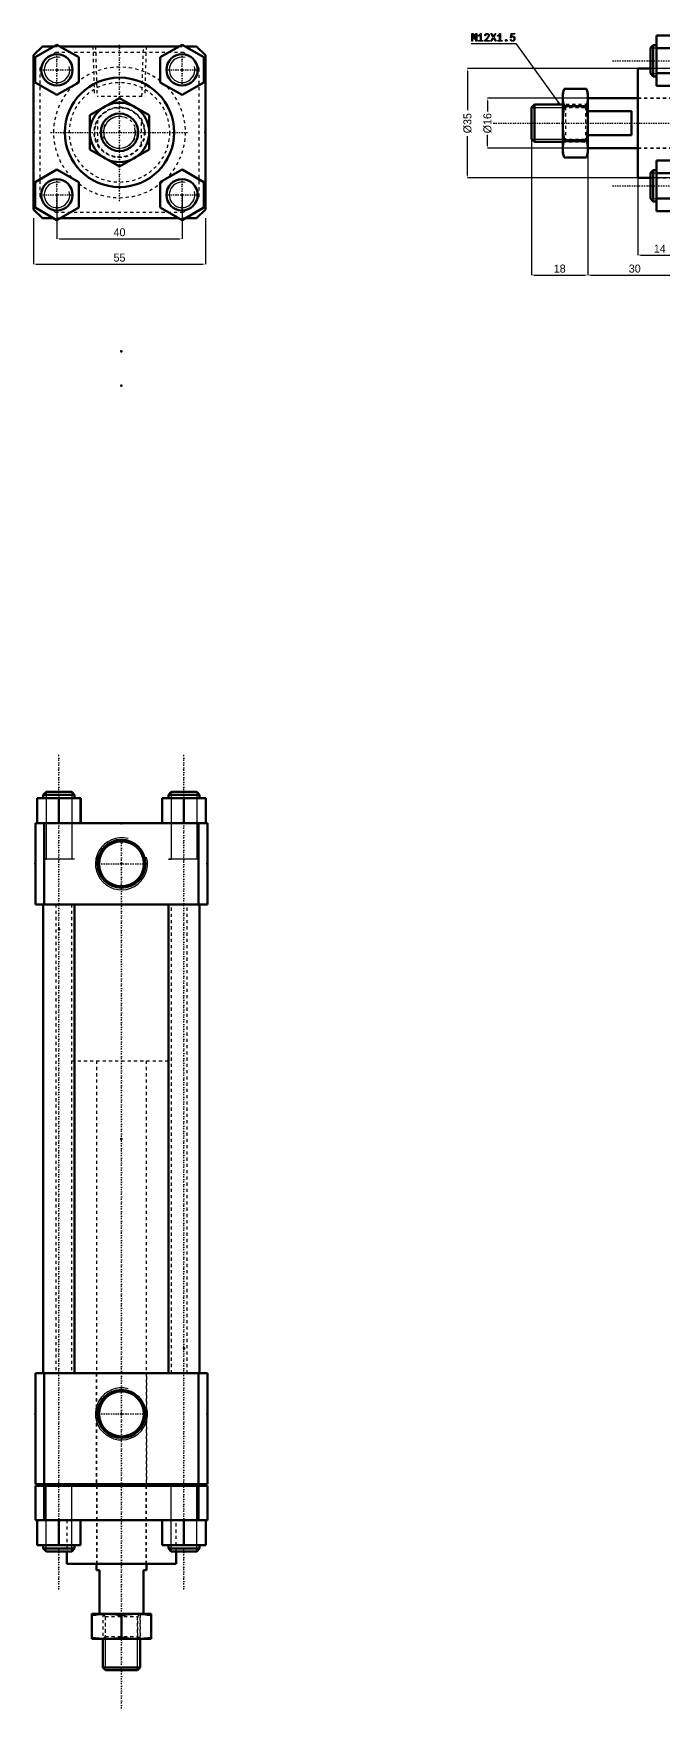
# Model space of a CAD drawing. Header units: millimetres. Extents: x -28 to 554, y -504 to 49.
# Drawn here: x -28 to 174, y -504 to 32 of the extents above; entities that cross this region are included whole.
import ezdxf

# ---------------------------------------------------------------- set-up
doc = ezdxf.new("R2010")
doc.units = ezdxf.units.MM
doc.linetypes.add('Center', pattern=[1.5, 0.45, -0.5, 0.05, -0.5])
doc.linetypes.add('Dashed', pattern=[2, 1, -1])
for name, color, linetype, lineweight in [('2d ConnectionPoints', 7, 'Continuous', 50), ('AM_0', 7, 'Continuous', 50), ('AM_5', 3, 'Continuous', 25), ('AM_7', 7, 'Center', 25), ('AM_9', 6, 'Dashed', 25)]:
    doc.layers.add(name, color=color, linetype=linetype, lineweight=lineweight)
doc.dimstyles.new('ISO-25', dxfattribs={"dimtxt": 2.5, "dimasz": 2.5, "dimexe": 1.25, "dimexo": 0.625, "dimtad": 1, "dimtxsty": 'Standard', "dimcen": 2.5, "dimadec": 0, "dimazin": 0, "dimtfac": 1, "dimtmove": 0, "dimatfit": 3, "dimfxl": 1, "dimarcsym": 0})

# ---------------------------------------------------------------- blocks, each defined once
blk = doc.blocks.new('1_HC2_NUTM12X1_5_0_in_HC2_A_70_SD_C_32_100_A_0__0')
at = {"layer": 'AM_0'}
for p, q in [((-9.5, 5.48), (0, 10.97)), ((0, 10.97), (9.5, 5.48)), ((-9.5, -5.48), (-9.5, 5.48)), ((9.5, 5.48), (9.5, -5.48)), ((0, -10.97), (-9.5, -5.48)), ((9.5, -5.48), (0, -10.97))]:
    blk.add_line(p, q, dxfattribs=at)
blk.add_circle((0, 0), 9.5, dxfattribs=at)
at = {"layer": 'AM_9'}
blk.add_circle((0, 0), 5.19, dxfattribs=at)
blk = doc.blocks.new('2_A__SD__C_32_100_ROD_070_0_in_HC2_A_70_SD_C_32_100_A_0__0')
at = {"layer": 'AM_0'}
blk.add_circle((0, 0), 6, dxfattribs=at)
at = {"layer": 'AM_5'}
blk.add_arc((0, 0), 5.08, 75, 15, dxfattribs=at)
at = {"layer": 'AM_9'}
for p, q in [((-7, 3.87), (-7, -3.87)), ((7, -3.87), (7, 3.87))]:
    blk.add_line(p, q, dxfattribs=at)
blk.add_circle((0, 0), 8, dxfattribs=at)
blk = doc.blocks.new('3_A__SD_C_32_100_0__BODY__A70_0_in_HC2_A_70_SD_C_32_100_A_0__0')
at = {"layer": 'AM_0'}
for p, q in [((-24.67, 27.5), (-27.5, 24.67)), ((-20, 28.03), (-26.95, 24.01)), ((-20.91, 27.5), (-24.67, 27.5)), ((-13.05, 24.01), (-20, 28.03)), ((19.09, 27.5), (-19.09, 27.5)), ((20, 28.03), (13.05, 24.01)), ((26.95, 24.01), (20, 28.03)), ((24.67, 27.5), (20.91, 27.5)), ((27.5, 24.67), (24.67, 27.5)), ((-27.5, 24.67), (-27.5, -24.67)), ((-26.95, 24.01), (-26.95, 15.99)), ((-13.05, 15.99), (-13.05, 24.01)), ((13.05, 24.01), (13.05, 15.99)), ((26.95, 15.99), (26.95, 24.01)), ((27.5, -24.67), (27.5, 24.67)), ((-26.95, 15.99), (-20, 11.97)), ((-20, 11.97), (-13.05, 15.99)), ((13.05, 15.99), (20, 11.97)), ((20, 11.97), (26.95, 15.99)), ((-20, -11.92), (-27, -15.96)), ((-27, -15.96), (-27, -24.04)), ((-13, -15.96), (-20, -11.92)), ((-13, -24.04), (-13, -15.96)), ((20, -11.92), (13, -15.96)), ((13, -15.96), (13, -24.04)), ((27, -15.96), (20, -11.92)), ((27, -24.04), (27, -15.96)), ((-27.5, -24.67), (-24.67, -27.5)), ((-27, -24.04), (-20, -28.08)), ((-20, -28.08), (-13, -24.04)), ((13, -24.04), (20, -28.08)), ((20, -28.08), (27, -24.04)), ((24.67, -27.5), (27.5, -24.67)), ((-24.67, -27.5), (-21.01, -27.5)), ((-18.99, -27.5), (18.99, -27.5)), ((21.01, -27.5), (24.67, -27.5))]:
    blk.add_line(p, q, dxfattribs=at)
for centre, radius in [((-20, 20), 5), ((20, 20), 5), ((0, 0), 17.5), ((-20, -20), 5), ((20, -20), 5)]:
    blk.add_circle(centre, radius, dxfattribs=at)
at = {"layer": 'AM_5', "linetype": 'Dashed'}
for p, q in [((-8.53, 27.5), (-8.03, 11.5)), ((8.53, 27.5), (8.03, 11.5))]:
    blk.add_line(p, q, dxfattribs=at)
at = {"layer": 'AM_5'}
for centre in [(-20, 20), (20, 20), (-20, -20), (20, -20)]:
    blk.add_arc(centre, 4.08, 75, 15, dxfattribs=at)
at = {"layer": 'AM_7'}
for p, q in [((0, -22.05), (0, 28.3)), ((-20, 14.75), (-20, 25.25)), ((20, 14.75), (20, 25.25)), ((-25.25, 20), (-14.75, 20)), ((14.75, 20), (25.25, 20)), ((-22.05, 0), (22.05, 0)), ((-20, -25.25), (-20, -14.75)), ((20, -25.25), (20, -14.75)), ((-25.25, -20), (-14.75, -20)), ((14.75, -20), (25.25, -20))]:
    blk.add_line(p, q, dxfattribs=at)
at = {"layer": 'AM_9'}
for p, q in [((-20.91, 27.5), (-19.09, 27.5)), ((-7.67, 27.5), (-7.18, 11.5)), ((7.18, 11.5), (7.67, 27.5)), ((19.09, 27.5), (20.91, 27.5)), ((-20.55, 25.5), (-21.2, 24.86)), ((20.55, 25.5), (-20.55, 25.5)), ((21.2, 24.86), (20.55, 25.5)), ((-24.86, 21.2), (-25.5, 20.55)), ((-25.5, 20.55), (-25.5, -20.55)), ((25.5, 20.55), (24.86, 21.2)), ((25.5, -20.55), (25.5, 20.55)), ((7.18, 11.5), (-7.18, 11.5)), ((-25.5, -20.55), (-24.86, -21.2)), ((24.86, -21.2), (25.5, -20.55)), ((-21.2, -24.86), (-20.55, -25.5)), ((-20.55, -25.5), (20.55, -25.5)), ((20.55, -25.5), (21.2, -24.86)), ((-18.99, -27.5), (-21.01, -27.5)), ((21.01, -27.5), (18.99, -27.5))]:
    blk.add_line(p, q, dxfattribs=at)
for radius in [21, 16, 8.1, 7.9]:
    blk.add_circle((0, 0), radius, dxfattribs=at)
blk = doc.blocks.new('*D4')
at = {"layer": 'AM_5', "color": 0, "lineweight": -2}
for p, q in [((-20, -20), (-20, -34.08)), ((20, -20), (20, -34.08)), ((-19.15, -34.08), (19.15, -34.08))]:
    blk.add_line(p, q, dxfattribs=at)
at = {"layer": 'AM_5', "color": 0}
for points in [[(-19.15, -33.94), (-19.15, -34.22), (-20, -34.08)], [(19.15, -34.22), (19.15, -33.94), (20, -34.08)]]:
    blk.add_solid(points, dxfattribs=at)
at = {"layer": 'Defpoints', "color": 0}
for p in [(-20, -20), (20, -20), (20, -34.08)]:
    blk.add_point(p, dxfattribs=at)
at = {"layer": 'AM_5', "color": 0, "insert": (0, -31.98), "char_height": 2.56, "attachment_point": 5}
blk.add_mtext('40', dxfattribs=at)
blk = doc.blocks.new('*D5')
at = {"layer": 'AM_5', "color": 0, "lineweight": -2}
for p, q in [((-27.5, -27.5), (-27.5, -42.16)), ((27.5, -27.5), (27.5, -42.16)), ((-26.65, -42.16), (26.65, -42.16))]:
    blk.add_line(p, q, dxfattribs=at)
at = {"layer": 'AM_5', "color": 0}
for points in [[(-26.65, -42.02), (-26.65, -42.31), (-27.5, -42.16)], [(26.65, -42.31), (26.65, -42.02), (27.5, -42.16)]]:
    blk.add_solid(points, dxfattribs=at)
at = {"layer": 'Defpoints', "color": 0}
for p in [(-27.5, -27.5), (27.5, -27.5), (27.5, -42.16)]:
    blk.add_point(p, dxfattribs=at)
at = {"layer": 'AM_5', "color": 0, "insert": (0, -40.09), "char_height": 2.56, "attachment_point": 5}
blk.add_mtext('55', dxfattribs=at)
blk = doc.blocks.new('1_HC2_NUTM12X1_5_0_in_HC2_A_70_SD_C_32_100_A_0__2')
at = {"layer": 'AM_0'}
for p, q in [((-48.61, 10.97), (-49, 9.5)), ((-48.61, 10.97), (-41.39, 10.97)), ((-41, 9.5), (-41.39, 10.97)), ((-49, 9.5), (-49, -9.5)), ((-48.61, 5.48), (-41.39, 5.48)), ((-41, 9.5), (-41, -9.5)), ((-49, -9.5), (-48.61, -10.97)), ((-48.61, -5.48), (-41.39, -5.48)), ((-41.39, -10.97), (-41, -9.5)), ((-48.61, -10.97), (-41.39, -10.97))]:
    blk.add_line(p, q, dxfattribs=at)
for points in [[(-48.61, 10.97), (-48.77, 10.29), (-48.9, 9.6), (-48.97, 8.92), (-49, 8.23)], [(-41, 8.23), (-41.03, 8.91), (-41.1, 9.6), (-41.23, 10.29), (-41.39, 10.97)], [(-49, 8.23), (-48.97, 7.54), (-48.9, 6.86), (-48.77, 6.17), (-48.61, 5.48)], [(-48.61, 5.48), (-48.77, 4.12), (-48.9, 2.75), (-48.97, 1.38), (-49, 0)], [(-41.39, 5.48), (-41.23, 6.17), (-41.1, 6.85), (-41.03, 7.54), (-41, 8.23)], [(-41, 0), (-41.03, 1.41), (-41.11, 2.82), (-41.39, 5.48)], [(-49, 0), (-48.97, -1.41), (-48.89, -2.82), (-48.61, -5.48)], [(-41.39, -5.48), (-41.23, -4.12), (-41.1, -2.75), (-41.03, -1.38), (-41, 0)], [(-48.61, -5.48), (-48.77, -6.17), (-48.9, -6.85), (-48.97, -7.54), (-49, -8.23)], [(-49, -8.23), (-48.97, -8.91), (-48.9, -9.6), (-48.77, -10.29), (-48.61, -10.97)], [(-41, -8.23), (-41.03, -7.54), (-41.1, -6.86), (-41.23, -6.17), (-41.39, -5.48)], [(-41.39, -10.97), (-41.23, -10.29), (-41.1, -9.6), (-41.03, -8.92), (-41, -8.23)]]:
    blk.add_lwpolyline(points, dxfattribs=at)
at = {"layer": 'AM_5', "linetype": 'Dashed'}
for p, q in [((-41, 6), (-49, 6)), ((-41, -6), (-49, -6))]:
    blk.add_line(p, q, dxfattribs=at)
at = {"layer": 'AM_9'}
for p, q in [((-48.19, 5.19), (-49, 6)), ((-41, 6), (-41.81, 5.19)), ((-41.81, 5.19), (-48.19, 5.19)), ((-48.19, 5.19), (-48.19, -5.19)), ((-41.81, 5.19), (-41.81, -5.19)), ((-49, -6), (-48.19, -5.19)), ((-48.19, -5.19), (-41.81, -5.19)), ((-41.81, -5.19), (-41, -6))]:
    blk.add_line(p, q, dxfattribs=at)
blk = doc.blocks.new('2_A__SD__C_32_100_ROD_070_0_in_HC2_A_70_SD_C_32_100_A_0__2')
at = {"layer": 'AM_0'}
for p, q in [((-58.08, 6), (-59, 5.08)), ((-49, 6), (-58.08, 6)), ((-58.08, 6), (-58.08, -6)), ((-25, 8), (-41, 8)), ((-59, 5.08), (-59, -5.08)), ((-27, 3.87), (-41, 3.87)), ((-27, -3.87), (-27, 3.87)), ((-59, -5.08), (-58.08, -6)), ((-27, -3.87), (-41, -3.87)), ((-58.08, -6), (-49, -6)), ((-41, -8), (-25, -8))]:
    blk.add_line(p, q, dxfattribs=at)
at = {"layer": 'AM_5', "linetype": 'Dashed'}
for p, q in [((-41, 6), (-41, 5.08)), ((-49, 5.08), (-41, 5.08)), ((-49, -5.08), (-41, -5.08)), ((-41, -6), (-41, -5.08))]:
    blk.add_line(p, q, dxfattribs=at)
at = {"layer": 'AM_5'}
for p, q in [((-59, 5.08), (-49, 5.08)), ((-59, -5.08), (-49, -5.08))]:
    blk.add_line(p, q, dxfattribs=at)
at = {"layer": 'AM_7'}
blk.add_line((-71.25, 0), (198.25, 0), dxfattribs=at)
at = {"layer": 'AM_9'}
for p, q in [((186, 16), (136, 16)), ((136, 16), (136, -16)), ((-41, 6), (-49, 6)), ((136, 8), (-25, 8)), ((-49, -6), (-41, -6)), ((-25, -8), (136, -8)), ((136, -16), (186, -16))]:
    blk.add_line(p, q, dxfattribs=at)
blk = doc.blocks.new('3_A__SD_C_32_100_0__BODY__A70_0_in_HC2_A_70_SD_C_32_100_A_0__2')
at = {"layer": 'AM_0'}
for p, q in [((-19, 28.03), (-11, 28.03)), ((-19, 11.97), (-19, 28.03)), ((-11, -28.08), (-11, 28.03)), ((0, 27.5), (-11, 27.5)), ((0, 27.5), (0, -27.5)), ((36, 27.5), (0.5, 27.5)), ((0.5, 27.5), (0.5, -27.5)), ((36, -27.5), (36, 27.5)), ((212, 27.5), (186, 27.5)), ((186, -27.5), (186, 27.5)), ((220, 28.03), (212, 28.03)), ((212, -28.08), (212, 28.03)), ((220, 11.97), (220, 28.03)), ((-20.08, 25), (-21, 24.08)), ((-21, 24.08), (-21, 15.92)), ((-19, 25), (-20.08, 25)), ((-20.08, 25), (-20.08, 15)), ((-19, 24.01), (-11, 24.01)), ((0, 24.67), (-11, 24.67)), ((0.5, 25.5), (0, 25.5)), ((0, 24.86), (0.5, 24.86)), ((36, 24.67), (0.5, 24.67)), ((186, 25), (36, 25)), ((212, 24.67), (186, 24.67)), ((220, 24.01), (212, 24.01)), ((221.08, 25), (220, 25)), ((222, 24.08), (221.08, 25)), ((221.08, 25), (221.08, 15)), ((222, 24.08), (222, 15.92)), ((-25, -17.5), (-25, 17.5)), ((-21, 17.5), (-25, 17.5)), ((0.5, 21.2), (0, 21.2)), ((0.5, 20.55), (0, 20.55)), ((-21, 15.92), (-20.08, 15)), ((-20.08, 15), (-19, 15)), ((-19, 15.99), (-11, 15.99)), ((-19, 11.97), (-11, 11.97)), ((36, 15), (186, 15)), ((220, 15.99), (212, 15.99)), ((220, 11.97), (212, 11.97)), ((220, 15), (221.08, 15)), ((221.08, 15), (222, 15.92)), ((-20.08, -15), (-21, -15.92)), ((-21, -15.92), (-21, -24.08)), ((-19, -15), (-20.08, -15)), ((-20.08, -15), (-20.08, -25)), ((-19, -11.92), (-11, -11.92)), ((-19, -28.08), (-19, -11.92)), ((-19, -15.96), (-11, -15.96)), ((186, -15), (36, -15)), ((220, -11.92), (212, -11.92)), ((220, -15.96), (212, -15.96)), ((220, -28.08), (220, -11.92)), ((221.08, -15), (220, -15)), ((222, -15.92), (221.08, -15)), ((221.08, -15), (221.08, -25)), ((222, -15.92), (222, -24.08)), ((-25, -17.5), (-21, -17.5)), ((0.5, -20.55), (0, -20.55)), ((0, -21.2), (0.5, -21.2)), ((-21, -24.08), (-20.08, -25)), ((-20.08, -25), (-19, -25)), ((-19, -24.04), (-11, -24.04)), ((0, -24.67), (-11, -24.67)), ((0.5, -24.86), (0, -24.86)), ((0.5, -25.5), (0, -25.5)), ((36, -24.67), (0.5, -24.67)), ((36, -25), (186, -25)), ((212, -24.67), (186, -24.67)), ((220, -24.04), (212, -24.04)), ((220, -25), (221.08, -25)), ((221.08, -25), (222, -24.08)), ((-19, -28.08), (-11, -28.08)), ((0, -27.5), (-11, -27.5)), ((36, -27.5), (0.5, -27.5)), ((212, -27.5), (186, -27.5)), ((220, -28.08), (212, -28.08))]:
    blk.add_line(p, q, dxfattribs=at)
at = {"layer": 'AM_5', "linetype": 'Dashed'}
for p, q in [((14.47, 27.5), (14.97, 11.5)), ((31.53, 27.5), (31.03, 11.5)), ((190.47, 27.5), (190.97, 11.5)), ((207.53, 27.5), (207.03, 11.5))]:
    blk.add_line(p, q, dxfattribs=at)
at = {"layer": 'AM_5'}
for p, q in [((-21, 24.08), (0.5, 24.08)), ((0.5, 25), (0.5, 24.08)), ((0.5, 25), (0.5, 15)), ((200.5, 25), (200.5, 24.08)), ((200.5, 25), (200.5, 15)), ((222, 24.08), (200.5, 24.08)), ((-21, 15.92), (0.5, 15.92)), ((0.5, 15), (0.5, 15.92)), ((222, 15.92), (200.5, 15.92)), ((200.5, 15), (200.5, 15.92)), ((-21, -15.92), (0.5, -15.92)), ((0.5, -15), (0.5, -15.92)), ((0.5, -15), (0.5, -25)), ((200.5, -15), (200.5, -15.92)), ((200.5, -15), (200.5, -25)), ((222, -15.92), (200.5, -15.92)), ((-21, -24.08), (0.5, -24.08)), ((0.5, -25), (0.5, -24.08)), ((222, -24.08), (200.5, -24.08)), ((200.5, -25), (200.5, -24.08))]:
    blk.add_line(p, q, dxfattribs=at)
at = {"layer": 'AM_7'}
for p, q in [((23, 28.3), (23, 10.7)), ((199, 28.3), (199, 10.7)), ((-33.15, 20), (234.15, 20)), ((-33.15, -20), (234.15, -20))]:
    blk.add_line(p, q, dxfattribs=at)
at = {"layer": 'AM_9'}
for p, q in [((15.33, 27.5), (15.82, 11.5)), ((30.18, 11.5), (30.67, 27.5)), ((191.33, 27.5), (191.82, 11.5)), ((206.18, 11.5), (206.67, 27.5)), ((-11, 17.5), (-21, 17.5)), ((186, 21), (36, 21)), ((30.18, 11.5), (15.82, 11.5)), ((186, 16), (36, 16)), ((206.18, 11.5), (191.82, 11.5)), ((0, 7.9), (-25, 7.9)), ((36, 8.1), (0, 8.1)), ((-25, -7.9), (0, -7.9)), ((0, -8.1), (36, -8.1)), ((36, -16), (186, -16)), ((-21, -17.5), (-11, -17.5)), ((36, -21), (186, -21))]:
    blk.add_line(p, q, dxfattribs=at)
blk = doc.blocks.new('*D27')
at = {"layer": 'AM_5', "color": 0, "lineweight": -2}
for p, q in [((165.8, 2.92), (165.8, -39.24)), ((179.8, 2.92), (179.8, -39.24)), ((166.65, -39.24), (178.95, -39.24))]:
    blk.add_line(p, q, dxfattribs=at)
at = {"layer": 'AM_5', "color": 0}
for points in [[(166.65, -39.1), (166.65, -39.39), (165.8, -39.24)], [(178.95, -39.39), (178.95, -39.1), (179.8, -39.24)]]:
    blk.add_solid(points, dxfattribs=at)
at = {"layer": 'Defpoints', "color": 0}
for p in [(165.8, 2.92), (179.8, 2.92), (179.8, -39.24)]:
    blk.add_point(p, dxfattribs=at)
at = {"layer": 'AM_5', "color": 0, "insert": (172.8, -37.2), "char_height": 2.56, "attachment_point": 5}
blk.add_mtext('14', dxfattribs=at)
blk = doc.blocks.new('*D28')
at = {"layer": 'AM_5', "color": 0, "lineweight": -2}
for p, q in [((149.8, 10.92), (149.8, -45.64)), ((179.8, 2.92), (179.8, -45.64)), ((150.65, -45.64), (178.95, -45.64))]:
    blk.add_line(p, q, dxfattribs=at)
at = {"layer": 'AM_5', "color": 0}
for points in [[(150.65, -45.5), (150.65, -45.79), (149.8, -45.64)], [(178.95, -45.79), (178.95, -45.5), (179.8, -45.64)]]:
    blk.add_solid(points, dxfattribs=at)
at = {"layer": 'Defpoints', "color": 0}
for p in [(149.8, 10.92), (179.8, 2.92), (179.8, -45.64)]:
    blk.add_point(p, dxfattribs=at)
at = {"layer": 'AM_5', "color": 0, "insert": (164.8, -43.6), "char_height": 2.56, "attachment_point": 5}
blk.add_mtext('30', dxfattribs=at)
blk = doc.blocks.new('*D29')
at = {"layer": 'AM_5', "color": 0, "lineweight": -2}
for p, q in [((131.8, 2.92), (131.8, -45.64)), ((149.8, -5.08), (149.8, -45.64)), ((132.65, -45.64), (148.95, -45.64))]:
    blk.add_line(p, q, dxfattribs=at)
at = {"layer": 'AM_5', "color": 0}
for points in [[(132.65, -45.5), (132.65, -45.79), (131.8, -45.64)], [(148.95, -45.79), (148.95, -45.5), (149.8, -45.64)]]:
    blk.add_solid(points, dxfattribs=at)
at = {"layer": 'Defpoints', "color": 0}
for p in [(131.8, 2.92), (149.8, -5.08), (149.8, -45.64)]:
    blk.add_point(p, dxfattribs=at)
at = {"layer": 'AM_5', "color": 0, "insert": (140.8, -43.6), "char_height": 2.56, "attachment_point": 5}
blk.add_mtext('18', dxfattribs=at)
blk = doc.blocks.new('*D38')
at = {"layer": 'AM_5', "color": 0, "lineweight": -2}
for p, q in [((149.8, 10.92), (117.72, 10.92)), ((117.72, 10.07), (117.72, 6.67)), ((117.72, -4.23), (117.72, -0.83)), ((149.8, -5.08), (117.72, -5.08))]:
    blk.add_line(p, q, dxfattribs=at)
at = {"layer": 'AM_5', "color": 0}
for points in [[(117.86, 10.07), (117.58, 10.07), (117.72, 10.92)], [(117.58, -4.23), (117.86, -4.23), (117.72, -5.08)]]:
    blk.add_solid(points, dxfattribs=at)
at = {"layer": 'Defpoints', "color": 0}
for p in [(149.8, 10.92), (117.72, -5.08), (149.8, -5.08)]:
    blk.add_point(p, dxfattribs=at)
at = {"layer": 'AM_5', "color": 0, "insert": (117.72, 2.92), "char_height": 2.56, "attachment_point": 5, "rotation": 90}
blk.add_mtext('Ø16', dxfattribs=at)
blk = doc.blocks.new('*D39')
at = {"layer": 'AM_5', "color": 0, "lineweight": -2}
for p, q in [((190.8, 20.42), (111.32, 20.42)), ((111.32, 19.57), (111.32, 7.1)), ((111.32, -13.73), (111.32, -1.26)), ((190.8, -14.58), (111.32, -14.58))]:
    blk.add_line(p, q, dxfattribs=at)
at = {"layer": 'AM_5', "color": 0}
for points in [[(111.46, 19.57), (111.18, 19.57), (111.32, 20.42)], [(111.18, -13.73), (111.46, -13.73), (111.32, -14.58)]]:
    blk.add_solid(points, dxfattribs=at)
at = {"layer": 'Defpoints', "color": 0}
for p in [(190.8, 20.42), (111.32, -14.58), (190.8, -14.58)]:
    blk.add_point(p, dxfattribs=at)
at = {"layer": 'AM_5', "color": 0, "insert": (111.32, 2.92), "char_height": 2.56, "attachment_point": 5, "rotation": 90}
blk.add_mtext('Ø35', dxfattribs=at)
blk = doc.blocks.new('1_HC2_NUTM12X1_5_0_in_HC2_A_70_SD_C_32_100_A_0__4')
at = {"layer": 'AM_0'}
for p, q in [((-9.5, -49), (-9.5, -41)), ((-9.5, -41), (9.5, -41)), ((0, -48.61), (0, -41.39)), ((9.5, -41), (9.5, -49)), ((-9.5, -49), (9.5, -49))]:
    blk.add_line(p, q, dxfattribs=at)
for points in [[(-4.75, -41), (-5.94, -41.03), (-7.12, -41.1), (-8.31, -41.23), (-9.5, -41.39)], [(0, -41.39), (-1.18, -41.23), (-2.36, -41.1), (-3.56, -41.03), (-4.75, -41)], [(4.75, -41), (3.56, -41.03), (2.37, -41.1), (1.19, -41.23), (0, -41.39)], [(9.5, -41.39), (8.32, -41.23), (7.14, -41.1), (5.94, -41.03), (4.75, -41)], [(-9.5, -48.61), (-8.32, -48.77), (-7.14, -48.9), (-5.94, -48.97), (-4.75, -49)], [(-4.75, -49), (-3.56, -48.97), (-2.37, -48.9), (-1.19, -48.77), (0, -48.61)], [(0, -48.61), (1.18, -48.77), (2.36, -48.9), (3.56, -48.97), (4.75, -49)], [(4.75, -49), (5.94, -48.97), (7.12, -48.9), (8.31, -48.77), (9.5, -48.61)]]:
    blk.add_lwpolyline(points, dxfattribs=at)
at = {"layer": 'AM_5', "linetype": 'Dashed'}
for p, q in [((-6, -41), (-6, -49)), ((6, -41), (6, -49))]:
    blk.add_line(p, q, dxfattribs=at)
at = {"layer": 'AM_9'}
for p, q in [((-6, -41), (-5.19, -41.81)), ((-5.19, -41.81), (-5.19, -48.19)), ((-5.19, -41.81), (5.19, -41.81)), ((5.19, -41.81), (6, -41)), ((5.19, -48.19), (5.19, -41.81)), ((-5.19, -48.19), (-6, -49)), ((-5.19, -48.19), (5.19, -48.19)), ((6, -49), (5.19, -48.19))]:
    blk.add_line(p, q, dxfattribs=at)
blk = doc.blocks.new('2_A__SD__C_32_100_ROD_070_0_in_HC2_A_70_SD_C_32_100_A_0__4')
at = {"layer": 'AM_0'}
for p, q in [((-8, -25), (-8, -27)), ((8, -27), (8, -25)), ((-7, -27), (-8, -27)), ((-7, -27), (-7, -41)), ((7, -27), (7, -41)), ((8, -27), (7, -27)), ((-6, -49), (-6, -58.08)), ((6, -58.08), (6, -49)), ((-6, -58.08), (-5.08, -59)), ((-6, -58.08), (6, -58.08)), ((5.08, -59), (6, -58.08)), ((-5.08, -59), (5.08, -59))]:
    blk.add_line(p, q, dxfattribs=at)
at = {"layer": 'AM_5', "linetype": 'Dashed'}
for p, q in [((-6, -41), (-5.08, -41)), ((-5.08, -49), (-5.08, -41)), ((5.08, -49), (5.08, -41)), ((6, -41), (5.08, -41))]:
    blk.add_line(p, q, dxfattribs=at)
at = {"layer": 'AM_5'}
for p, q in [((-5.08, -59), (-5.08, -49)), ((5.08, -59), (5.08, -49))]:
    blk.add_line(p, q, dxfattribs=at)
at = {"layer": 'AM_9'}
for p, q in [((-16, 186), (-16, 136)), ((16, 136), (16, 186)), ((-16, 136), (16, 136)), ((-8, 136), (-8, -25)), ((8, -25), (8, 136)), ((-6, -41), (-6, -49)), ((6, -49), (6, -41))]:
    blk.add_line(p, q, dxfattribs=at)
blk = doc.blocks.new('3_A__SD_C_32_100_0__BODY__A70_0_in_HC2_A_70_SD_C_32_100_A_0__4')
at = {"layer": 'AM_0'}
for p, q in [((-13, 220), (-27, 220)), ((-27, 220), (-27, 212)), ((-26.95, 220), (-26.95, 212)), ((-24.08, 222), (-25, 221.08)), ((-25, 221.08), (-25, 220)), ((-25, 221.08), (-15, 221.08)), ((-24.08, 222), (-15.92, 222)), ((-20, 220), (-20, 212)), ((-15, 221.08), (-15.92, 222)), ((-15, 220), (-15, 221.08)), ((-13.05, 220), (-13.05, 212)), ((-13, 220), (-13, 212)), ((27, 220), (13, 220)), ((13, 220), (13, 212)), ((13.05, 220), (13.05, 212)), ((15.92, 222), (15, 221.08)), ((15, 221.08), (25, 221.08)), ((15, 221.08), (15, 220)), ((15.92, 222), (24.08, 222)), ((20, 220), (20, 212)), ((25, 221.08), (24.08, 222)), ((25, 220), (25, 221.08)), ((26.95, 220), (26.95, 212)), ((27, 220), (27, 212)), ((-27.5, 212), (-27.5, 186)), ((27.5, 212), (-27.5, 212)), ((-24.67, 212), (-24.67, 186)), ((24.67, 212), (24.67, 186)), ((27.5, 212), (27.5, 186)), ((27.5, 186), (-27.5, 186)), ((-25, 186), (-25, 36)), ((-15, 36), (-15, 186)), ((15, 186), (15, 36)), ((25, 36), (25, 186)), ((-27.5, 36), (-27.5, 0.5)), ((27.5, 36), (-27.5, 36)), ((-24.67, 36), (-24.67, 0.5)), ((24.67, 36), (24.67, 0.5)), ((27.5, 36), (27.5, 0.5)), ((-27.5, 0.5), (27.5, 0.5)), ((-27.5, 0), (27.5, 0)), ((-27.5, 0), (-27.5, -11)), ((-25.5, 0.5), (-25.5, 0)), ((-24.86, 0), (-24.86, 0.5)), ((-24.67, 0), (-24.67, -11)), ((-21.2, 0.5), (-21.2, 0)), ((-20.55, 0.5), (-20.55, 0)), ((20.55, 0.5), (20.55, 0)), ((21.2, 0), (21.2, 0.5)), ((24.67, 0), (24.67, -11)), ((24.86, 0.5), (24.86, 0)), ((25.5, 0.5), (25.5, 0)), ((27.5, 0), (27.5, -11)), ((27.5, -11), (-27.5, -11)), ((-27, -19), (-27, -11)), ((-26.95, -19), (-26.95, -11)), ((-20, -19), (-20, -11)), ((-13.05, -19), (-13.05, -11)), ((13.05, -19), (13.05, -11)), ((20, -19), (20, -11)), ((26.95, -19), (26.95, -11)), ((27, -19), (27, -11)), ((-13.05, -19), (-27, -19)), ((-25, -19), (-25, -20.08)), ((-25, -20.08), (-24.08, -21)), ((-25, -20.08), (-15, -20.08)), ((-24.08, -21), (-15.92, -21)), ((-17.5, -21), (-17.5, -25)), ((-15.92, -21), (-15, -20.08)), ((-15, -20.08), (-15, -19)), ((27, -19), (13.05, -19)), ((15, -19), (15, -20.08)), ((15, -20.08), (15.92, -21)), ((15, -20.08), (25, -20.08)), ((15.92, -21), (24.08, -21)), ((17.5, -25), (17.5, -21)), ((24.08, -21), (25, -20.08)), ((25, -20.08), (25, -19)), ((17.5, -25), (-17.5, -25))]:
    blk.add_line(p, q, dxfattribs=at)
for centre, radius in [((0, 199), 7.67), ((0, 199), 7.18), ((0, 23), 7.67), ((0, 23), 7.18)]:
    blk.add_circle(centre, radius, dxfattribs=at)
at = {"layer": 'AM_5'}
for p, q in [((-24.08, 222), (-24.08, 200.5)), ((-15.92, 222), (-15.92, 200.5)), ((15.92, 222), (15.92, 200.5)), ((24.08, 222), (24.08, 200.5)), ((-15, 200.5), (-25, 200.5)), ((-25, 200.5), (-24.08, 200.5)), ((-15, 200.5), (-15.92, 200.5)), ((25, 200.5), (15, 200.5)), ((15, 200.5), (15.92, 200.5)), ((25, 200.5), (24.08, 200.5)), ((-15, 0.5), (-25, 0.5)), ((-25, 0.5), (-24.08, 0.5)), ((-24.08, -21), (-24.08, 0.5)), ((-15.92, -21), (-15.92, 0.5)), ((-15, 0.5), (-15.92, 0.5)), ((25, 0.5), (15, 0.5)), ((15, 0.5), (15.92, 0.5)), ((15.92, -21), (15.92, 0.5)), ((24.08, -21), (24.08, 0.5)), ((25, 0.5), (24.08, 0.5))]:
    blk.add_line(p, q, dxfattribs=at)
for centre in [(0, 199), (0, 23)]:
    blk.add_arc(centre, 8.33, 75, 15, dxfattribs=at)
at = {"layer": 'AM_7'}
for p, q in [((-20, -33.15), (-20, 234.15)), ((20, -33.15), (20, 234.15)), ((0, -71.25), (0, 207.06)), ((-8.06, 199), (8.06, 199)), ((-8.06, 23), (8.06, 23))]:
    blk.add_line(p, q, dxfattribs=at)
at = {"layer": 'AM_9'}
for p, q in [((-21, 186), (-21, 36)), ((-16, 186), (-16, 36)), ((16, 36), (16, 186)), ((21, 36), (21, 186)), ((-8.1, 36), (-8.1, 0)), ((8.1, 0), (8.1, 36)), ((-7.9, 0), (-7.9, -25)), ((7.9, -25), (7.9, 0)), ((-17.5, -11), (-17.5, -21)), ((-13, -19), (-13, -11)), ((13, -19), (13, -11)), ((17.5, -21), (17.5, -11)), ((-13, -19), (-13.05, -19)), ((13.05, -19), (13, -19))]:
    blk.add_line(p, q, dxfattribs=at)

msp = doc.modelspace()

# ---------------------------------------------------------------- linework, layer by layer
at = {"layer": '2d ConnectionPoints'}
for p in [(0, 27.5), (0, 27.5), (-20, 20), (20, 20), (-27.5, 0), (-27.5, 0), (0, 0), (0, 0), (0, 0), (0, 0), (0, 0), (0, 0), (0, 0), (0, 0), (0, 0), (0, 0), (0, 0), (0, 0), (27.5, 0), (27.5, 0), (131.802, 2.92), (149.802, 2.92), (0, -27.5), (0, -27.5), (0.627, -70.021), (0.627, -81.021), (0.627, -221.021), (0.627, -221.021), (0.627, -221.021), (-26.873, -234.021), (0.627, -234.021), (0.627, -234.021), (28.127, -234.021), (-19.373, -255.021), (0.627, -322.021), (20.627, -389.021), (-26.873, -410.021), (0.627, -410.021), (0.627, -410.021), (28.127, -410.021), (0.627, -433.021), (0.627, -433.021), (0.627, -433.021), (0.627, -444.021), (0.627, -474.021), (0.627, -492.021)]:
    msp.add_point(p, dxfattribs=at)
at = {"layer": 'AM_5'}
for p, q in [((112.466, 28.42), (126.802, 28.42)), ((126.802, 28.42), (140.802, 8.92))]:
    msp.add_line(p, q, dxfattribs=at)
for points in [[(112.667, 31.6), (113.096, 31.6), (113.462, 30.093), (113.825, 31.6), (114.261, 31.6), (114.261, 29.188), (114.015, 29.188), (114.015, 31.348), (113.998, 31.339), (113.615, 29.87), (113.313, 29.87), (112.925, 31.339), (112.913, 31.346), (112.913, 29.188), (112.667, 29.188), (112.667, 31.6)], [(114.825, 29.401), (115.437, 29.401), (115.437, 31.201), (115.437, 31.201), (115.404, 31.168), (115.349, 31.116), (115.349, 31.116), (115.285, 31.062), (115.239, 31.025), (115.239, 31.025), (115.191, 30.988), (115.118, 30.935), (115.118, 30.935), (115.045, 30.886), (114.996, 30.855), (114.996, 30.855), (114.948, 30.827), (114.882, 30.793), (114.882, 30.793), (114.822, 30.769), (114.785, 30.758), (114.785, 31.011), (114.785, 31.011), (114.83, 31.033), (114.902, 31.074), (114.902, 31.074), (114.978, 31.125), (115.03, 31.165), (115.03, 31.165), (115.083, 31.208), (115.16, 31.275), (115.16, 31.275), (115.234, 31.343), (115.282, 31.391), (115.282, 31.391), (115.328, 31.438), (115.388, 31.503), (115.388, 31.503), (115.441, 31.563), (115.47, 31.6), (115.683, 31.6), (115.683, 29.401), (116.239, 29.401), (116.239, 29.188), (114.825, 29.188), (114.825, 29.401)], [(116.893, 29.501), (116.893, 29.501), (117.002, 29.601), (117.159, 29.747), (117.159, 29.747), (117.305, 29.889), (117.397, 29.981), (117.397, 29.981), (117.485, 30.073), (117.612, 30.219), (117.612, 30.219), (117.731, 30.372), (117.806, 30.479), (117.806, 30.479), (117.873, 30.585), (117.945, 30.737), (117.945, 30.737), (117.984, 30.879), (117.991, 30.968), (117.991, 30.968), (117.989, 31.018), (117.977, 31.089), (117.977, 31.089), (117.955, 31.155), (117.934, 31.196), (117.934, 31.196), (117.91, 31.234), (117.867, 31.285), (117.867, 31.285), (117.817, 31.327), (117.779, 31.351), (117.779, 31.351), (117.738, 31.371), (117.674, 31.392), (117.674, 31.392), (117.605, 31.404), (117.557, 31.406), (117.557, 31.406), (117.503, 31.404), (117.428, 31.392), (117.428, 31.392), (117.358, 31.37), (117.314, 31.349), (117.314, 31.349), (117.273, 31.325), (117.219, 31.28), (117.219, 31.28), (117.173, 31.226), (117.147, 31.185), (117.147, 31.185), (117.126, 31.141), (117.102, 31.068), (117.102, 31.068), (117.09, 30.989), (117.087, 30.932), (116.838, 30.932), (116.838, 30.932), (116.842, 31.017), (116.862, 31.136), (116.862, 31.136), (116.9, 31.244), (116.934, 31.309), (116.934, 31.309), (116.976, 31.369), (117.048, 31.448), (117.048, 31.448), (117.132, 31.513), (117.195, 31.549), (117.195, 31.549), (117.262, 31.578), (117.367, 31.61), (117.367, 31.61), (117.479, 31.627), (117.557, 31.63), (117.557, 31.63), (117.63, 31.627), (117.735, 31.611), (117.735, 31.611), (117.836, 31.581), (117.901, 31.554), (117.901, 31.554), (117.962, 31.52), (118.045, 31.459), (118.045, 31.459), (118.116, 31.386), (118.157, 31.329), (118.157, 31.329), (118.191, 31.268), (118.228, 31.168), (118.228, 31.168), (118.248, 31.058), (118.252, 30.98), (118.252, 30.98), (118.247, 30.891), (118.217, 30.755), (118.217, 30.755), (118.162, 30.615), (118.111, 30.519), (118.111, 30.519), (118.052, 30.424), (117.957, 30.286), (117.957, 30.286), (117.854, 30.155), (117.78, 30.07), (117.78, 30.07), (117.701, 29.985), (117.568, 29.846), (117.568, 29.846), (117.418, 29.695), (117.309, 29.587), (117.132, 29.414), (118.324, 29.412), (118.324, 29.188), (116.805, 29.188), (116.805, 29.421), (116.893, 29.501)], [(119.452, 30.436), (118.801, 31.6), (119.077, 31.6), (119.611, 30.66), (120.135, 31.6), (120.402, 31.6), (119.751, 30.481), (120.455, 29.188), (120.189, 29.188), (119.608, 30.226), (119.034, 29.188), (118.761, 29.188), (119.452, 30.436)], [(120.969, 29.401), (121.581, 29.401), (121.581, 31.201), (121.581, 31.201), (121.548, 31.168), (121.493, 31.116), (121.493, 31.116), (121.429, 31.062), (121.383, 31.025), (121.383, 31.025), (121.335, 30.988), (121.262, 30.935), (121.262, 30.935), (121.189, 30.886), (121.14, 30.855), (121.14, 30.855), (121.092, 30.827), (121.026, 30.793), (121.026, 30.793), (120.966, 30.769), (120.929, 30.758), (120.929, 31.011), (120.929, 31.011), (120.974, 31.033), (121.046, 31.074), (121.046, 31.074), (121.122, 31.125), (121.174, 31.165), (121.174, 31.165), (121.227, 31.208), (121.304, 31.275), (121.304, 31.275), (121.378, 31.343), (121.426, 31.391), (121.426, 31.391), (121.472, 31.438), (121.532, 31.503), (121.532, 31.503), (121.585, 31.563), (121.614, 31.6), (121.827, 31.6), (121.827, 29.401), (122.383, 29.401), (122.383, 29.188), (120.969, 29.188), (120.969, 29.401)], [(123.702, 29.141), (123.702, 29.141), (123.654, 29.144), (123.588, 29.16), (123.588, 29.16), (123.532, 29.191), (123.499, 29.218), (123.499, 29.218), (123.472, 29.251), (123.442, 29.309), (123.442, 29.309), (123.426, 29.375), (123.423, 29.424), (123.423, 29.424), (123.426, 29.473), (123.442, 29.539), (123.442, 29.539), (123.472, 29.596), (123.499, 29.629), (123.499, 29.629), (123.532, 29.657), (123.588, 29.688), (123.588, 29.688), (123.654, 29.704), (123.702, 29.707), (123.702, 29.707), (123.752, 29.704), (123.818, 29.688), (123.818, 29.688), (123.875, 29.657), (123.908, 29.629), (123.908, 29.629), (123.936, 29.596), (123.966, 29.539), (123.966, 29.539), (123.982, 29.473), (123.985, 29.424), (123.985, 29.424), (123.982, 29.375), (123.966, 29.31), (123.966, 29.31), (123.936, 29.253), (123.908, 29.219), (123.908, 29.219), (123.875, 29.191), (123.818, 29.161), (123.818, 29.161), (123.752, 29.144), (123.702, 29.141)], [(125.717, 29.158), (125.717, 29.158), (125.642, 29.16), (125.535, 29.174), (125.535, 29.174), (125.434, 29.199), (125.371, 29.222), (125.371, 29.222), (125.312, 29.25), (125.232, 29.304), (125.232, 29.304), (125.163, 29.37), (125.124, 29.421), (125.124, 29.421), (125.091, 29.477), (125.055, 29.573), (125.055, 29.573), (125.035, 29.681), (125.031, 29.76), (125.291, 29.76), (125.291, 29.76), (125.296, 29.685), (125.321, 29.588), (125.321, 29.588), (125.368, 29.508), (125.412, 29.464), (125.412, 29.464), (125.463, 29.428), (125.551, 29.389), (125.551, 29.389), (125.652, 29.368), (125.727, 29.364), (125.727, 29.364), (125.791, 29.368), (125.879, 29.386), (125.879, 29.386), (125.957, 29.421), (126.003, 29.452), (126.003, 29.452), (126.045, 29.49), (126.099, 29.554), (126.099, 29.554), (126.142, 29.629), (126.165, 29.684), (126.165, 29.684), (126.183, 29.742), (126.203, 29.833), (126.203, 29.833), (126.214, 29.93), (126.216, 29.996), (126.216, 29.996), (126.214, 30.058), (126.204, 30.146), (126.204, 30.146), (126.184, 30.232), (126.166, 30.287), (126.166, 30.287), (126.144, 30.339), (126.104, 30.409), (126.104, 30.409), (126.053, 30.47), (126.015, 30.506), (126.015, 30.506), (125.972, 30.536), (125.901, 30.568), (125.901, 30.568), (125.822, 30.585), (125.764, 30.589), (125.764, 30.589), (125.702, 30.585), (125.615, 30.563), (125.615, 30.563), (125.534, 30.524), (125.484, 30.487), (125.484, 30.487), (125.439, 30.444), (125.383, 30.367), (125.383, 30.367), (125.341, 30.277), (125.321, 30.209), (125.068, 30.209), (125.241, 31.607), (126.416, 31.607), (126.416, 31.391), (125.477, 31.391), (125.371, 30.59), (125.371, 30.59), (125.406, 30.633), (125.461, 30.69), (125.461, 30.69), (125.519, 30.736), (125.559, 30.761), (125.559, 30.761), (125.601, 30.782), (125.669, 30.804), (125.669, 30.804), (125.744, 30.816), (125.797, 30.818), (125.797, 30.818), (125.879, 30.814), (125.992, 30.791), (125.992, 30.791), (126.096, 30.748), (126.16, 30.709), (126.16, 30.709), (126.218, 30.661), (126.294, 30.579), (126.294, 30.579), (126.358, 30.482), (126.393, 30.41), (126.393, 30.41), (126.421, 30.333), (126.453, 30.21), (126.453, 30.21), (126.469, 30.081), (126.473, 29.99), (126.473, 29.99), (126.469, 29.894), (126.449, 29.759), (126.449, 29.759), (126.412, 29.634), (126.378, 29.556), (126.378, 29.556), (126.337, 29.484), (126.264, 29.388), (126.264, 29.388), (126.177, 29.308), (126.111, 29.263), (126.111, 29.263), (126.041, 29.225), (125.927, 29.184), (125.927, 29.184), (125.804, 29.162), (125.717, 29.158)], [(140.802, 8.92), (140.165, 9.513), (140.443, 9.712), (140.802, 8.92)]]:
    msp.add_lwpolyline(points, dxfattribs=at)

# ---------------------------------------------------------------- block references
for name, p in [('3_A__SD_C_32_100_0__BODY__A70_0_in_HC2_A_70_SD_C_32_100_A_0__0', (0, 0)), ('3_A__SD_C_32_100_0__BODY__A70_0_in_HC2_A_70_SD_C_32_100_A_0__2', (190.802, 2.92)), ('2_A__SD__C_32_100_ROD_070_0_in_HC2_A_70_SD_C_32_100_A_0__2', (190.802, 2.92)), ('1_HC2_NUTM12X1_5_0_in_HC2_A_70_SD_C_32_100_A_0__0', (0, 0)), ('1_HC2_NUTM12X1_5_0_in_HC2_A_70_SD_C_32_100_A_0__2', (190.802, 2.92)), ('2_A__SD__C_32_100_ROD_070_0_in_HC2_A_70_SD_C_32_100_A_0__0', (0, 0)), ('3_A__SD_C_32_100_0__BODY__A70_0_in_HC2_A_70_SD_C_32_100_A_0__4', (0.627, -433.021)), ('2_A__SD__C_32_100_ROD_070_0_in_HC2_A_70_SD_C_32_100_A_0__4', (0.627, -433.021)), ('1_HC2_NUTM12X1_5_0_in_HC2_A_70_SD_C_32_100_A_0__4', (0.627, -433.021))]:
    msp.add_blockref(name, p)

# ---------------------------------------------------------------- dimensions: what is measured, and where the dimension line sits
for base, p1, p2, text, picture, middle in [((111.322, -14.58), (190.802, 20.42), (190.802, -14.58), 'Ø35', '*D39', (111.322, 2.92)), ((117.722, -5.08), (149.802, 10.92), (149.802, -5.08), 'Ø16', '*D38', (117.722, 2.92))]:
    dim = msp.add_linear_dim(base=base, p1=p1, p2=p2, angle=90, text=text, dimstyle='ISO-25', override={"dimtxt": 2.56, "dimasz": 0.853333, "dimexe": 0, "dimexo": 0, "dimgap": 0.768}, dxfattribs=at)
    dim.commit()
    dim.dimension.update_dxf_attribs({"geometry": picture, "text_midpoint": middle, "dimtype": 160, "text_rotation": 90})
for base, p1, p2, text, picture, middle in [((179.802, -45.643), (149.802, 10.92), (179.802, 2.92), '30', '*D28', (164.802, -45.643)), ((149.802, -45.643), (131.802, 2.92), (149.802, -5.08), '18', '*D29', (140.802, -45.643)), ((179.802, -39.243), (165.802, 2.92), (179.802, 2.92), '14', '*D27', (172.802, -39.243)), ((20, -34.08), (-20, -20), (20, -20), '40', '*D4', (0, -34.08)), ((27.5, -42.163), (-27.5, -27.5), (27.5, -27.5), '55', '*D5', (0, -42.163))]:
    dim = msp.add_linear_dim(base=base, p1=p1, p2=p2, text=text, dimstyle='ISO-25', override={"dimtxt": 2.56, "dimasz": 0.853333, "dimexe": 0, "dimexo": 0, "dimgap": 0.768}, dxfattribs=at)
    dim.commit()
    dim.dimension.update_dxf_attribs({"geometry": picture, "text_midpoint": middle, "dimtype": 160})

doc.saveas('drawing.dxf')
